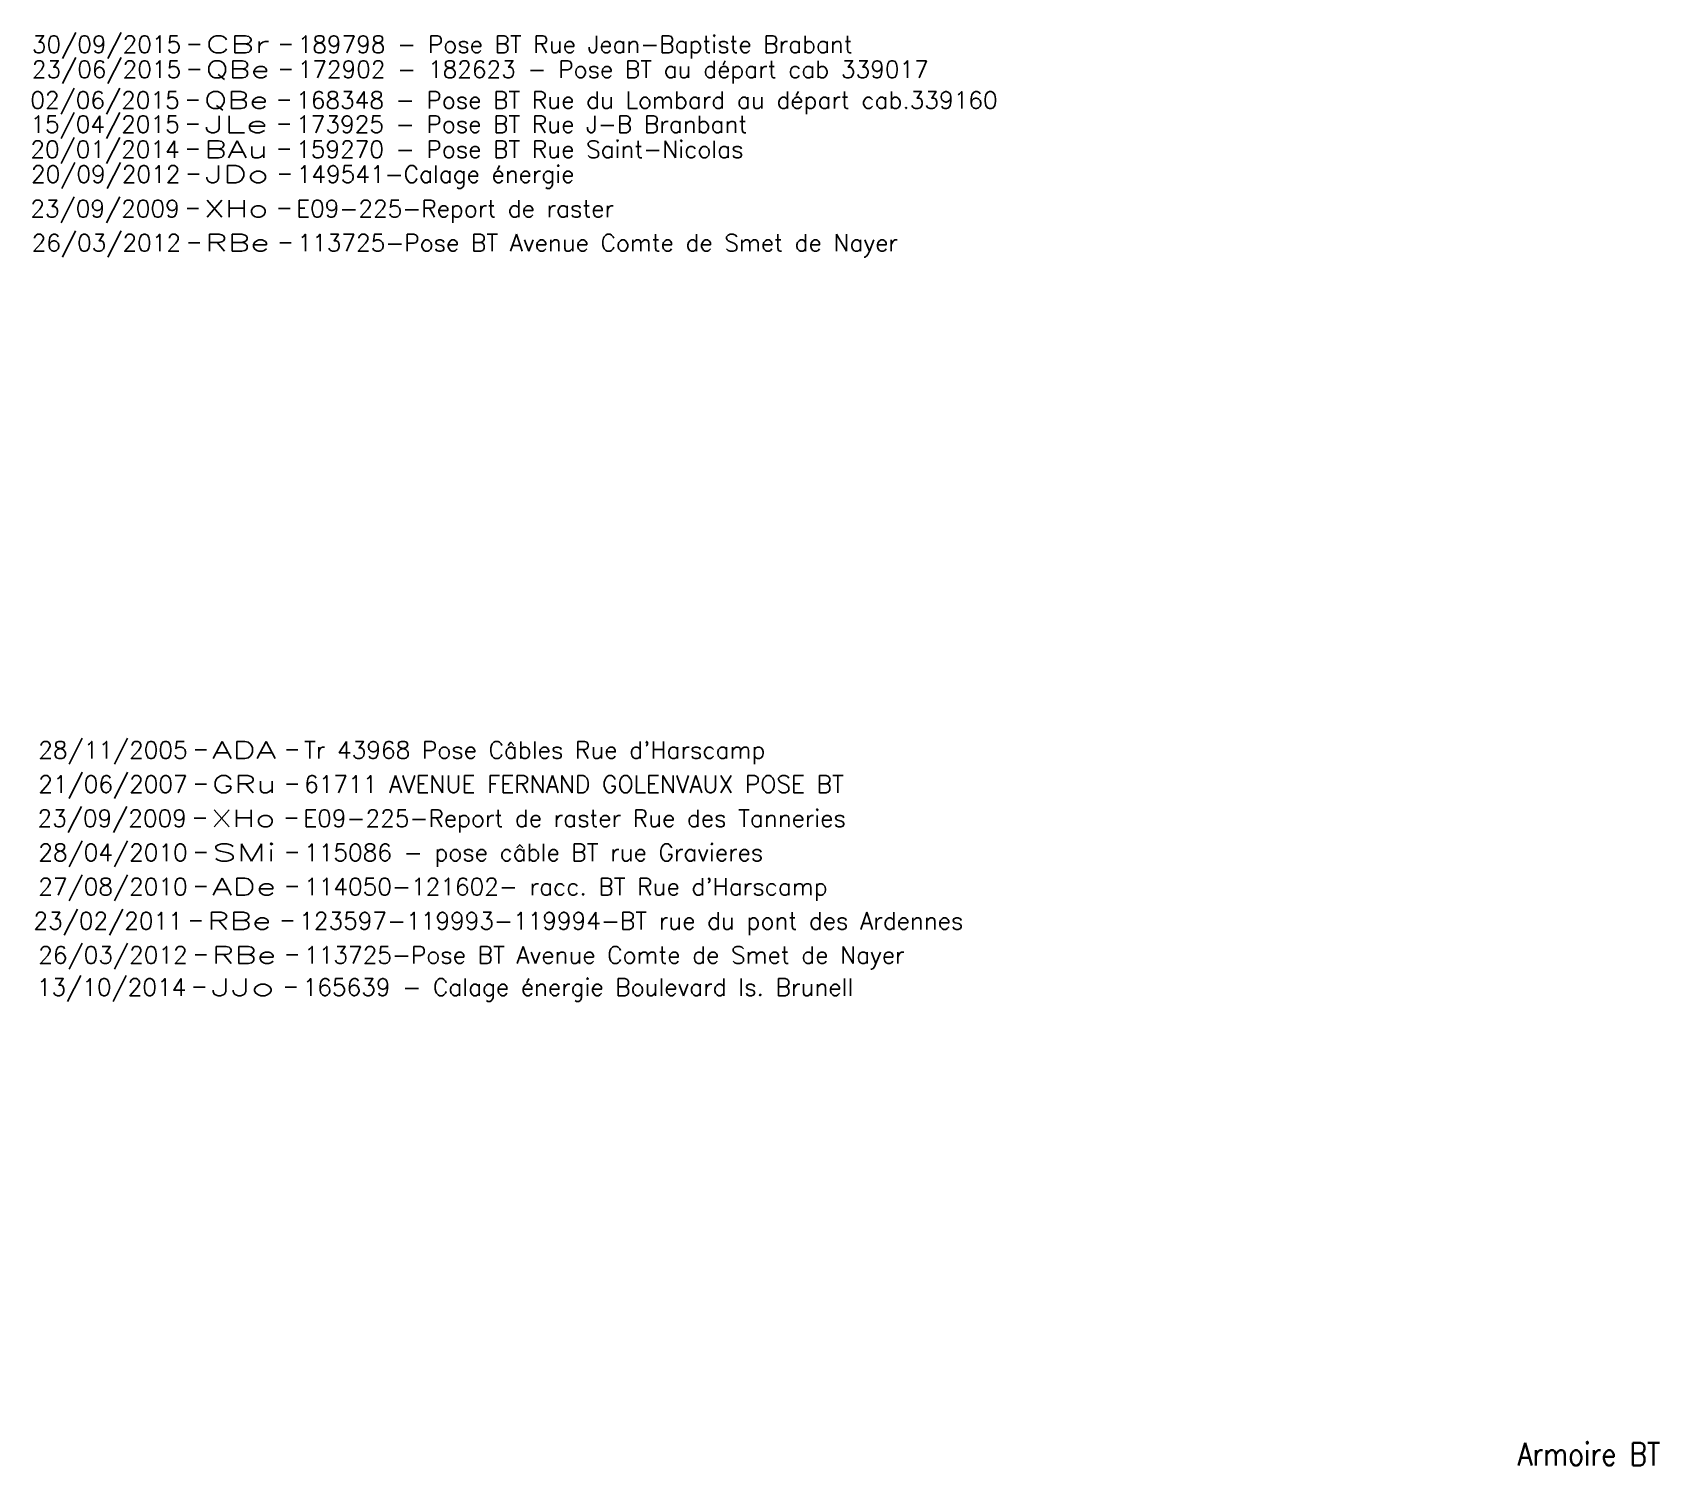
# Model space of a CAD drawing. Header units: millimetres. Extents: x 184994 to 186004, y 128000 to 129009.
# Drawn here: x 185510.7 to 185582.1, y 128207.8 to 128270.7 of the extents above; entities that cross this region are included whole.
import ezdxf
from ezdxf.enums import TextEntityAlignment as Align

# ---------------------------------------------------------------- set-up
doc = ezdxf.new("R2010")
doc.units = ezdxf.units.MM
doc.linetypes.add('B_ST_Al', pattern=[2000, 1000, 1000])
doc.layers.get('0').update_dxf_attribs({"linetype": 'CONTINUOUS'})
doc.layers.add('B_110', color=1, linetype='CONTINUOUS')
doc.layers.add('B_910', color=7, linetype='CONTINUOUS', plot=False)
doc.styles.get("Standard").update_dxf_attribs({"font": 'romans.shx', "width": 0.85})

# ---------------------------------------------------------------- blocks, each defined once
blk = doc.blocks.new('GIS_MODF')
at = {"color": 0, "linetype": 'Continuous', "flags": 128}
for points in [[(-2.257, -0.012), (-1.757, -0.012)], [(1.758, -0.012), (2.258, -0.012)]]:
    blk.add_lwpolyline(points, dxfattribs=at)
at = {"color": 0, "linetype": 'Continuous'}
blk.add_attdef('DATE', text='', height=0.75, dxfattribs=at).set_placement((-2.583, -0.387), align=Align.RIGHT)
at = {"color": 0, "linetype": 'Continuous', "width": 3.590909}
blk.add_attdef('USER', text='', height=0.75, dxfattribs=at).set_placement((-1.516, -0.387), (1.306, -0.387), align=Align.FIT)
at = {"color": 0, "linetype": 'Continuous'}
blk.add_attdef('DESC', (2.528, -0.387), '', height=0.75, dxfattribs=at)

msp = doc.modelspace()

# ---------------------------------------------------------------- block references
at = {"layer": 'B_910'}
ref = msp.add_blockref('GIS_MODF', (185519.826, 128270.211), dxfattribs=at)
ref.add_attrib('DATE', '30/09/2015', dxfattribs={"layer": '0', "color": 0, "linetype": 'Continuous', "height": 0.75}).set_placement((185517.244, 128269.825), align=Align.RIGHT)
ref.add_attrib('USER', 'CBr', dxfattribs={"layer": '0', "color": 0, "linetype": 'Continuous', "height": 0.75, "width": 1.462963}).set_placement((185518.311, 128269.825), (185521.132, 128269.825), align=Align.FIT)
ref.add_attrib('DESC', '189798 - Pose BT Rue Jean-Baptiste Brabant', (185522.354, 128269.825), dxfattribs={"layer": '0', "color": 0, "linetype": 'Continuous', "height": 0.75})
ref = msp.add_blockref('GIS_MODF', (185519.826, 128269.113), dxfattribs=at)
ref.add_attrib('DATE', '23/06/2015', dxfattribs={"layer": '0', "color": 0, "linetype": 'Continuous', "height": 0.75}).set_placement((185517.244, 128268.727), align=Align.RIGHT)
ref.add_attrib('USER', 'QBe', dxfattribs={"layer": '0', "color": 0, "linetype": 'Continuous', "height": 0.75, "width": 1.362069}).set_placement((185518.311, 128268.727), (185521.132, 128268.727), align=Align.FIT)
ref.add_attrib('DESC', '172902 - 182623 - Pose BT au départ cab 339017', (185522.354, 128268.727), dxfattribs={"layer": '0', "color": 0, "linetype": 'Continuous', "height": 0.75})
ref = msp.add_blockref('GIS_MODF', (185519.761, 128267.764), dxfattribs=at)
ref.add_attrib('DATE', '02/06/2015', dxfattribs={"layer": '0', "color": 0, "linetype": 'Continuous', "height": 0.75}).set_placement((185517.179, 128267.377), align=Align.RIGHT)
ref.add_attrib('USER', 'QBe', dxfattribs={"layer": '0', "color": 0, "linetype": 'Continuous', "height": 0.75, "width": 1.362069}).set_placement((185518.245, 128267.377), (185521.067, 128267.377), align=Align.FIT)
ref.add_attrib('DESC', '168348 - Pose BT Rue du Lombard au départ cab.339160', (185522.289, 128267.377), dxfattribs={"layer": '0', "color": 0, "linetype": 'Continuous', "height": 0.75})
ref = msp.add_blockref('GIS_MODF', (185519.761, 128266.704), dxfattribs=at)
ref.add_attrib('DATE', '15/04/2015', dxfattribs={"layer": '0', "color": 0, "linetype": 'Continuous', "height": 0.75}).set_placement((185517.179, 128266.317), align=Align.RIGHT)
ref.add_attrib('USER', 'JLe', dxfattribs={"layer": '0', "color": 0, "linetype": 'Continuous', "height": 0.75, "width": 1.645833}).set_placement((185518.245, 128266.317), (185521.067, 128266.317), align=Align.FIT)
ref.add_attrib('DESC', '173925 - Pose BT Rue J-B Branbant', (185522.289, 128266.317), dxfattribs={"layer": '0', "color": 0, "linetype": 'Continuous', "height": 0.75})
ref = msp.add_blockref('GIS_MODF', (185519.761, 128265.604), dxfattribs=at)
ref.add_attrib('DATE', '20/01/2014', dxfattribs={"layer": '0', "color": 0, "linetype": 'Continuous', "height": 0.75}).set_placement((185517.179, 128265.217), align=Align.RIGHT)
ref.add_attrib('USER', 'BAu', dxfattribs={"layer": '0', "color": 0, "linetype": 'Continuous', "height": 0.75, "width": 1.462963}).set_placement((185518.245, 128265.217), (185521.067, 128265.217), align=Align.FIT)
ref.add_attrib('DESC', '159270 - Pose BT Rue Saint-Nicolas', (185522.289, 128265.217), dxfattribs={"layer": '0', "color": 0, "linetype": 'Continuous', "height": 0.75})
ref = msp.add_blockref('GIS_MODF', (185519.79, 128264.512), dxfattribs=at)
ref.add_attrib('DATE', '20/09/2012', dxfattribs={"layer": '0', "color": 0, "linetype": 'Continuous', "height": 0.75}).set_placement((185517.208, 128264.125), align=Align.RIGHT)
ref.add_attrib('USER', 'JDo', dxfattribs={"layer": '0', "color": 0, "linetype": 'Continuous', "height": 0.75, "width": 1.490566}).set_placement((185518.275, 128264.125), (185521.096, 128264.125), align=Align.FIT)
ref.add_attrib('DESC', '149541-Calage énergie', (185522.318, 128264.125), dxfattribs={"layer": '0', "color": 0, "linetype": 'Continuous', "height": 0.75})
ref = msp.add_blockref('GIS_MODF', (185519.762, 128263), dxfattribs=at)
ref.add_attrib('DATE', '23/09/2009', dxfattribs={"layer": '0', "color": 0, "linetype": 'Continuous', "height": 0.75}).set_placement((185517.179, 128262.613), align=Align.RIGHT)
ref.add_attrib('USER', 'XHo', dxfattribs={"layer": '0', "color": 0, "linetype": 'Continuous', "height": 0.75, "width": 1.362069}).set_placement((185518.246, 128262.613), (185521.067, 128262.613), align=Align.FIT)
ref.add_attrib('DESC', 'E09-225-Report de raster', (185522.29, 128262.613), dxfattribs={"layer": '0', "color": 0, "linetype": 'Continuous', "height": 0.75})
ref = msp.add_blockref('GIS_MODF', (185519.819, 128261.5), dxfattribs=at)
ref.add_attrib('DATE', '26/03/2012', dxfattribs={"layer": '0', "color": 0, "linetype": 'Continuous', "height": 0.75}).set_placement((185517.237, 128261.113), align=Align.RIGHT)
ref.add_attrib('USER', 'RBe', dxfattribs={"layer": '0', "color": 0, "linetype": 'Continuous', "height": 0.75, "width": 1.385965}).set_placement((185518.303, 128261.113), (185521.125, 128261.113), align=Align.FIT)
ref.add_attrib('DESC', '113725-Pose BT Avenue Comte de Smet de Nayer', (185522.347, 128261.113), dxfattribs={"layer": '0', "color": 0, "linetype": 'Continuous', "height": 0.75})
ref = msp.add_blockref('GIS_MODF', (185520.111, 128239.236), dxfattribs=at)
ref.add_attrib('DATE', '28/11/2005', dxfattribs={"layer": '0', "color": 0, "linetype": 'Continuous', "height": 0.75}).set_placement((185517.528, 128238.849), align=Align.RIGHT)
ref.add_attrib('USER', 'ADA', dxfattribs={"layer": '0', "color": 0, "linetype": 'Continuous', "height": 0.75, "width": 1.410714}).set_placement((185518.595, 128238.849), (185521.417, 128238.849), align=Align.FIT)
ref.add_attrib('DESC', "Tr 43968 Pose Câbles Rue d'Harscamp", (185522.639, 128238.849), dxfattribs={"layer": '0', "color": 0, "linetype": 'Continuous', "height": 0.75})
ref = msp.add_blockref('GIS_MODF', (185520.111, 128237.736), dxfattribs=at)
ref.add_attrib('DATE', '21/06/2007', dxfattribs={"layer": '0', "color": 0, "linetype": 'Continuous', "height": 0.75}).set_placement((185517.528, 128237.349), align=Align.RIGHT)
ref.add_attrib('USER', 'GRu', dxfattribs={"layer": '0', "color": 0, "linetype": 'Continuous', "height": 0.75, "width": 1.385965}).set_placement((185518.595, 128237.349), (185521.417, 128237.349), align=Align.FIT)
ref.add_attrib('DESC', '61711 AVENUE FERNAND GOLENVAUX POSE BT', (185522.639, 128237.349), dxfattribs={"layer": '0', "color": 0, "linetype": 'Continuous', "height": 0.75})
ref = msp.add_blockref('GIS_MODF', (185520.075, 128236.236), dxfattribs=at)
ref.add_attrib('DATE', '23/09/2009', dxfattribs={"layer": '0', "color": 0, "linetype": 'Continuous', "height": 0.75}).set_placement((185517.493, 128235.849), align=Align.RIGHT)
ref.add_attrib('USER', 'XHo', dxfattribs={"layer": '0', "color": 0, "linetype": 'Continuous', "height": 0.75, "width": 1.362069}).set_placement((185518.559, 128235.849), (185521.381, 128235.849), align=Align.FIT)
ref.add_attrib('DESC', 'E09-225-Report de raster Rue des Tanneries', (185522.603, 128235.849), dxfattribs={"layer": '0', "color": 0, "linetype": 'Continuous', "height": 0.75})
ref = msp.add_blockref('GIS_MODF', (185520.111, 128234.736), dxfattribs=at)
ref.add_attrib('DATE', '28/04/2010', dxfattribs={"layer": '0', "color": 0, "linetype": 'Continuous', "height": 0.75}).set_placement((185517.528, 128234.349), align=Align.RIGHT)
ref.add_attrib('USER', 'SMi', dxfattribs={"layer": '0', "color": 0, "linetype": 'Continuous', "height": 0.75, "width": 1.612245}).set_placement((185518.595, 128234.349), (185521.417, 128234.349), align=Align.FIT)
ref.add_attrib('DESC', '115086 - pose câble BT rue Gravieres', (185522.639, 128234.349), dxfattribs={"layer": '0', "color": 0, "linetype": 'Continuous', "height": 0.75})
ref = msp.add_blockref('GIS_MODF', (185520.111, 128233.236), dxfattribs=at)
ref.add_attrib('DATE', '27/08/2010', dxfattribs={"layer": '0', "color": 0, "linetype": 'Continuous', "height": 0.75}).set_placement((185517.528, 128232.849), align=Align.RIGHT)
ref.add_attrib('USER', 'ADe', dxfattribs={"layer": '0', "color": 0, "linetype": 'Continuous', "height": 0.75, "width": 1.462963}).set_placement((185518.595, 128232.849), (185521.417, 128232.849), align=Align.FIT)
ref.add_attrib('DESC', "114050-121602- racc. BT Rue d'Harscamp", (185522.639, 128232.849), dxfattribs={"layer": '0', "color": 0, "linetype": 'Continuous', "height": 0.75})
ref = msp.add_blockref('GIS_MODF', (185519.897, 128231.736), dxfattribs=at)
ref.add_attrib('DATE', '23/02/2011', dxfattribs={"layer": '0', "color": 0, "linetype": 'Continuous', "height": 0.75}).set_placement((185517.314, 128231.349), align=Align.RIGHT)
ref.add_attrib('USER', 'RBe', dxfattribs={"layer": '0', "color": 0, "linetype": 'Continuous', "height": 0.75, "width": 1.385965}).set_placement((185518.381, 128231.349), (185521.202, 128231.349), align=Align.FIT)
ref.add_attrib('DESC', '123597-119993-119994-BT rue du pont des Ardennes', (185522.424, 128231.349), dxfattribs={"layer": '0', "color": 0, "linetype": 'Continuous', "height": 0.75})
ref = msp.add_blockref('GIS_MODF', (185520.111, 128230.236), dxfattribs=at)
ref.add_attrib('DATE', '26/03/2012', dxfattribs={"layer": '0', "color": 0, "linetype": 'Continuous', "height": 0.75}).set_placement((185517.528, 128229.849), align=Align.RIGHT)
ref.add_attrib('USER', 'RBe', dxfattribs={"layer": '0', "color": 0, "linetype": 'Continuous', "height": 0.75, "width": 1.385965}).set_placement((185518.595, 128229.849), (185521.417, 128229.849), align=Align.FIT)
ref.add_attrib('DESC', '113725-Pose BT Avenue Comte de Smet de Nayer', (185522.639, 128229.849), dxfattribs={"layer": '0', "color": 0, "linetype": 'Continuous', "height": 0.75})
ref = msp.add_blockref('GIS_MODF', (185520.047, 128228.822), dxfattribs=at)
ref.add_attrib('DATE', '13/10/2014', dxfattribs={"layer": '0', "color": 0, "linetype": 'Continuous', "height": 0.75}).set_placement((185517.465, 128228.436), align=Align.RIGHT)
ref.add_attrib('USER', 'JJo', dxfattribs={"layer": '0', "color": 0, "linetype": 'Continuous', "height": 0.75, "width": 1.645833}).set_placement((185518.532, 128228.436), (185521.353, 128228.436), align=Align.FIT)
ref.add_attrib('DESC', '165639 - Calage énergie Boulevard Is. Brunell', (185522.575, 128228.436), dxfattribs={"layer": '0', "color": 0, "linetype": 'Continuous', "height": 0.75})

# ---------------------------------------------------------------- texts
at = {"layer": 'B_110', "linetype": 'B_ST_Al', "insert": (185582.171, 128207.815), "char_height": 1, "attachment_point": 9}
msp.add_mtext('Armoire BT', dxfattribs=at)

doc.saveas('drawing.dxf')
